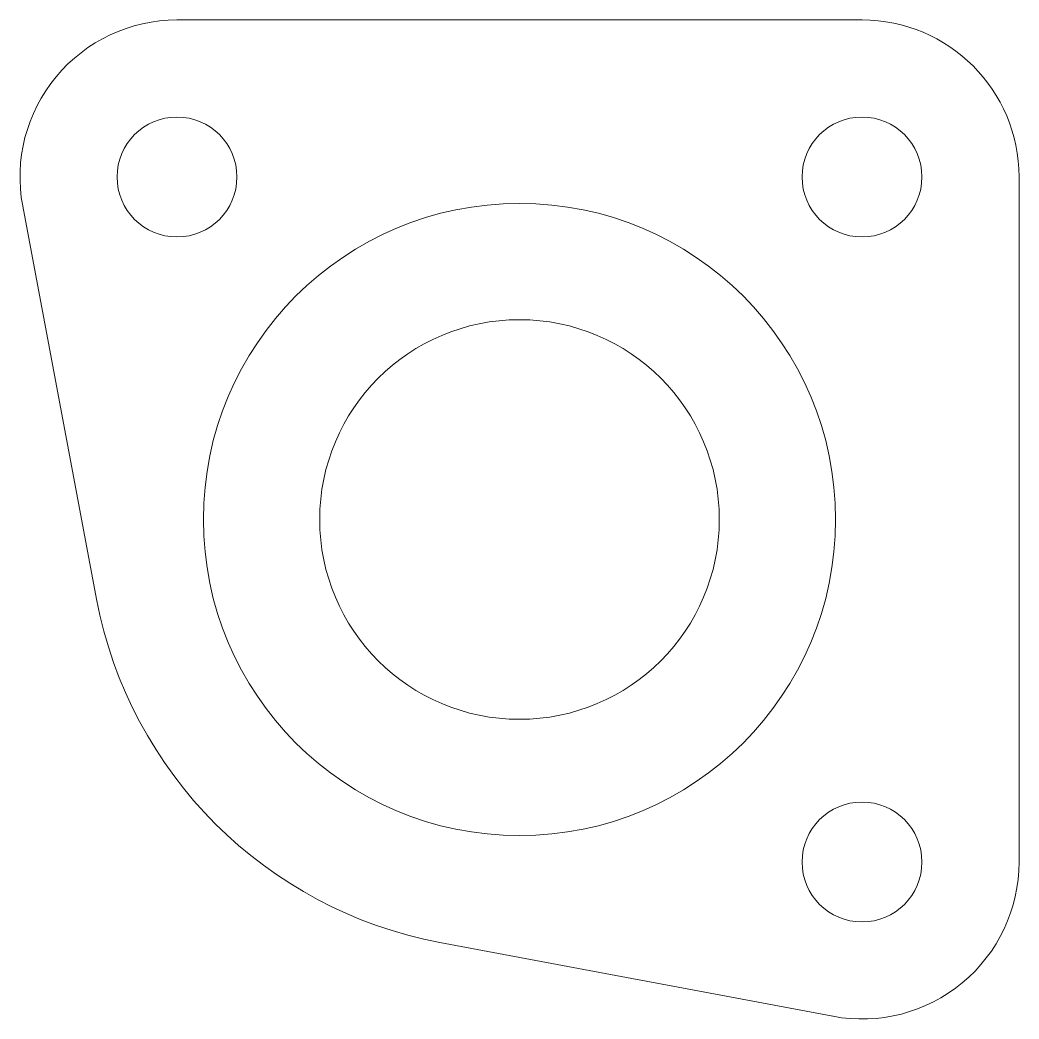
# Model space of a CAD drawing. Header units: millimetres. Extents: x -17.5 to 17.5, y -17.5 to 17.5.
import ezdxf

# ---------------------------------------------------------------- set-up
doc = ezdxf.new("R2010")
doc.units = ezdxf.units.MM

msp = doc.modelspace()

# ---------------------------------------------------------------- linework, layer by layer
at = {"color": 7, "linetype": 'Continuous', "lineweight": 15}
for p, q in [((12, 17.5), (-12, 17.5)), ((17.5, -12), (17.5, 12)), ((-17.405, 10.983), (-14.815, -2.787)), ((10.983, -17.405), (-2.787, -14.815))]:
    msp.add_line(p, q, dxfattribs=at)
for centre, radius in [((-12, 12), 2.1), ((12, 12), 2.1), ((0, 0), 11.075), ((0, 0), 7), ((12, -12), 2.1)]:
    msp.add_circle(centre, radius, dxfattribs=at)
for centre, radius, start, end in [((-12, 12), 5.5, 90, 190.6524), ((12, 12), 5.5, 0, 90), ((0, 0), 15.075, 190.6524, 259.3476), ((12, -12), 5.5, 259.3476, 0)]:
    msp.add_arc(centre, radius, start, end, dxfattribs=at)

doc.saveas('drawing.dxf')
